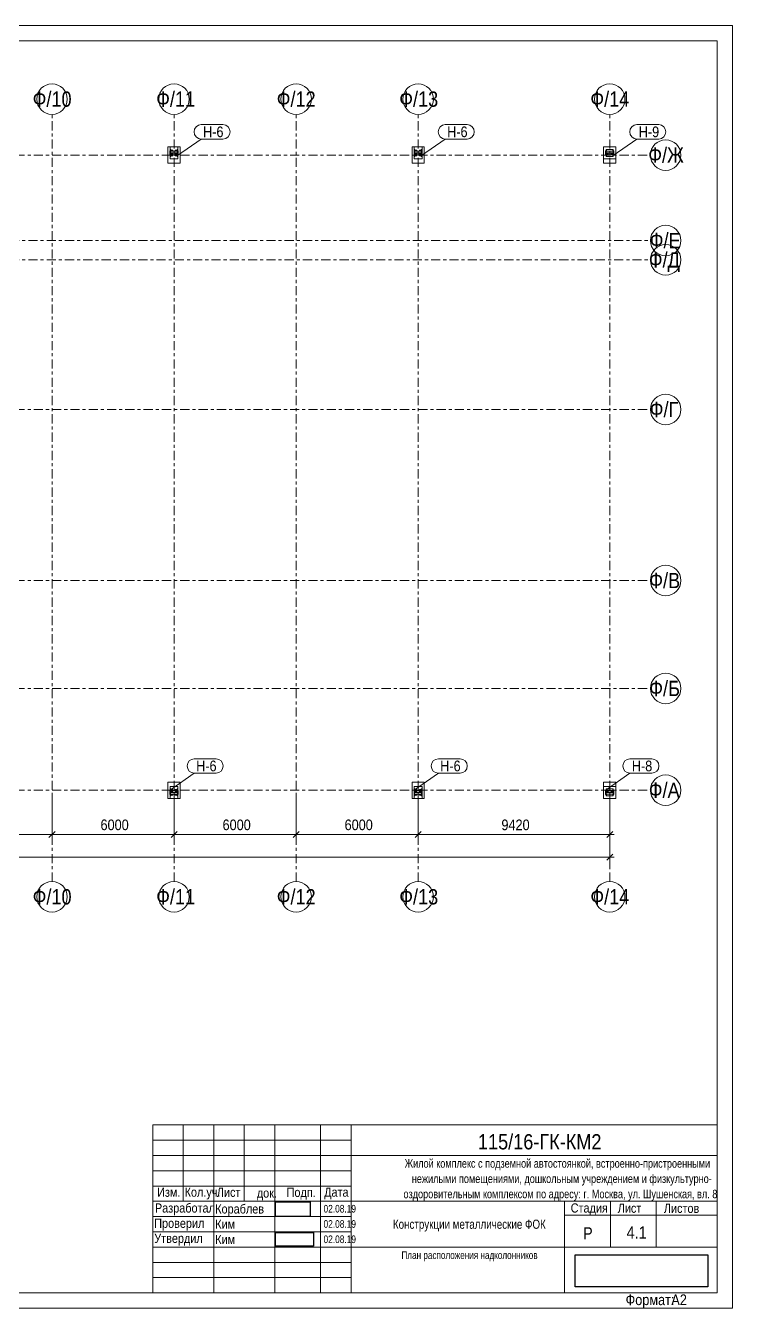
# Model space of a CAD drawing. Header units: millimetres. Extents: x -63 to 531, y -170 to 250.
# Drawn here: x 299.4 to 531, y -169.7 to 250.4 of the extents above; entities that cross this region are included whole.
import ezdxf

# ---------------------------------------------------------------- set-up
doc = ezdxf.new("R2010")
doc.units = ezdxf.units.MM
doc.linetypes.add('XKITLINE00', pattern=[0])
doc.linetypes.add('XKITLINE03', pattern=[6, 3, -1, 1, -1])
for name, color, linetype, lineweight in [('DrawingSheet', 5, 'Continuous', 0), ('OtherObjectType', 1, 'Continuous', 0), ('Part', 2, 'Continuous', 0), ('PartMark', 3, 'Continuous', 0), ('ReferenceModel', 1, 'Continuous', 0), ('S-GRID', 1, 'Continuous', 0), ('Z-DIMENSIONS', 1, 'Continuous', 0)]:
    doc.layers.add(name, color=color, linetype=linetype, lineweight=lineweight)
doc.styles.add('GOST type A', font='ARIAL.TTF')
picture_1 = doc.add_image_def('image1.bmp', size_in_pixel=(866, 364))
picture_2 = doc.add_image_def('image2.bmp', size_in_pixel=(613, 222))
picture_3 = doc.add_image_def('image3.jpg', size_in_pixel=(784, 174))

msp = doc.modelspace()

# ---------------------------------------------------------------- linework, layer by layer
at = {"layer": 'DrawingSheet', "linetype": 'XKITLINE00', "lineweight": 0}
for p, q in [((531, 250.38), (-63, 250.38)), ((531, -169.62), (531, 250.38)), ((526, 245.38), (-43, 245.38)), ((526, -164.62), (526, 245.38)), ((-43, -164.62), (526, -164.62)), ((-63, -169.62), (531, -169.62))]:
    msp.add_line(p, q, dxfattribs=at)
at = {"layer": 'OtherObjectType', "linetype": 'XKITLINE00', "lineweight": 0}
for p, q in [((526, -109.62), (341, -109.62)), ((341, -164.62), (341, -109.62)), ((341, -109.62), (526, -109.62)), ((351, -109.62), (351, -134.62)), ((361, -109.62), (361, -164.62)), ((371, -109.62), (371, -134.62)), ((381, -109.62), (381, -164.62)), ((396, -109.62), (396, -164.62)), ((406, -109.62), (406, -164.62)), ((526, -109.62), (526, -164.62)), ((341, -114.62), (406, -114.62)), ((341, -119.62), (406, -119.62)), ((406, -119.62), (526, -119.62)), ((341, -124.62), (406, -124.62)), ((341, -129.62), (406, -129.62)), ((341, -134.62), (526, -134.62)), ((476, -134.62), (476, -164.62)), ((491, -134.62), (491, -149.62)), ((506, -134.62), (506, -149.62)), ((341, -139.62), (406, -139.62)), ((476, -139.12), (526, -139.12)), ((341, -144.62), (406, -144.62)), ((341, -149.62), (406, -149.62)), ((406, -149.62), (526, -149.62)), ((341, -154.62), (406, -154.62)), ((341, -159.62), (406, -159.62)), ((526, -164.62), (341, -164.62))]:
    msp.add_line(p, q, dxfattribs=at)
at = {"layer": 'Part', "linetype": 'XKITLINE00', "lineweight": 0}
for p, q in [((346.73, 209.37), (346.73, 210.67)), ((346.73, 210.67), (349.27, 210.67)), ((349.27, 209.37), (349.27, 210.67)), ((426.73, 209.37), (426.73, 210.67)), ((426.73, 210.67), (429.27, 210.67)), ((429.27, 209.37), (429.27, 210.67)), ((488.8, 206.75), (488.8, 210.67)), ((488.8, 210.67), (492.8, 210.67)), ((492.8, 210.67), (492.8, 206.75)), ((346.66, 209.37), (346.86, 209.37)), ((346.66, 208.04), (346.66, 209.37)), ((346.86, 208.04), (346.66, 208.04)), ((346.73, 206.75), (346.73, 208.04)), ((349.27, 206.75), (346.73, 206.75)), ((346.96, 209.87), (346.86, 209.87)), ((346.86, 209.31), (346.86, 209.87)), ((349.14, 209.31), (346.86, 209.31)), ((346.86, 209.31), (346.86, 208.11)), ((346.86, 207.55), (346.86, 208.11)), ((346.86, 208.11), (349.14, 208.11)), ((346.86, 207.55), (346.96, 207.55)), ((346.93, 208.65), (346.93, 208.76)), ((346.93, 208.76), (349.07, 208.76)), ((346.93, 208.65), (349.07, 208.65)), ((346.96, 209.31), (346.96, 209.87)), ((346.96, 207.55), (346.96, 208.11)), ((347.07, 209.64), (347.6, 209.64)), ((347.07, 209.31), (347.07, 209.64)), ((347.07, 207.77), (347.07, 208.11)), ((347.6, 207.77), (347.07, 207.77)), ((347.17, 208.47), (347.5, 208.47)), ((347.17, 208.14), (347.17, 208.47)), ((347.5, 208.14), (347.17, 208.14)), ((347.5, 208.47), (347.5, 208.14)), ((347.6, 209.64), (347.6, 209.31)), ((347.6, 208.11), (347.6, 207.77)), ((348.4, 209.64), (348.93, 209.64)), ((348.4, 209.31), (348.4, 209.64)), ((348.4, 207.77), (348.4, 208.11)), ((348.93, 207.77), (348.4, 207.77)), ((348.5, 208.47), (348.83, 208.47)), ((348.5, 208.14), (348.5, 208.47)), ((348.83, 208.14), (348.5, 208.14)), ((348.83, 208.47), (348.83, 208.14)), ((348.93, 209.64), (348.93, 209.31)), ((348.93, 208.11), (348.93, 207.77)), ((349.14, 209.87), (349.04, 209.87)), ((349.04, 209.87), (349.04, 209.31)), ((349.04, 208.11), (349.04, 207.55)), ((349.04, 207.55), (349.14, 207.55)), ((349.07, 208.65), (349.07, 208.76)), ((349.14, 209.31), (349.14, 209.87)), ((349.34, 209.37), (349.14, 209.37)), ((349.14, 208.11), (349.14, 209.31)), ((349.14, 207.55), (349.14, 208.11)), ((349.14, 208.04), (349.34, 208.04)), ((349.27, 206.75), (349.27, 208.04)), ((349.34, 208.04), (349.34, 209.37)), ((426.66, 209.37), (426.86, 209.37)), ((426.66, 208.04), (426.66, 209.37)), ((426.86, 208.04), (426.66, 208.04)), ((426.73, 206.75), (426.73, 208.04)), ((429.27, 206.75), (426.73, 206.75)), ((426.96, 209.87), (426.86, 209.87)), ((426.86, 209.31), (426.86, 209.87)), ((429.14, 209.31), (426.86, 209.31)), ((426.86, 209.31), (426.86, 208.11)), ((426.86, 207.55), (426.86, 208.11)), ((426.86, 208.11), (429.14, 208.11)), ((426.86, 207.55), (426.96, 207.55)), ((426.93, 208.65), (426.93, 208.76)), ((426.93, 208.76), (429.07, 208.76)), ((426.93, 208.65), (429.07, 208.65)), ((426.96, 209.31), (426.96, 209.87)), ((426.96, 207.55), (426.96, 208.11)), ((427.07, 209.64), (427.6, 209.64)), ((427.07, 209.31), (427.07, 209.64)), ((427.07, 207.77), (427.07, 208.11)), ((427.6, 207.77), (427.07, 207.77)), ((427.17, 208.47), (427.5, 208.47)), ((427.17, 208.14), (427.17, 208.47)), ((427.5, 208.14), (427.17, 208.14)), ((427.5, 208.47), (427.5, 208.14)), ((427.6, 209.64), (427.6, 209.31)), ((427.6, 208.11), (427.6, 207.77)), ((428.4, 209.64), (428.93, 209.64)), ((428.4, 209.31), (428.4, 209.64)), ((428.4, 207.77), (428.4, 208.11)), ((428.93, 207.77), (428.4, 207.77)), ((428.5, 208.47), (428.83, 208.47)), ((428.5, 208.14), (428.5, 208.47)), ((428.83, 208.14), (428.5, 208.14)), ((428.83, 208.47), (428.83, 208.14)), ((428.93, 209.64), (428.93, 209.31)), ((428.93, 208.11), (428.93, 207.77)), ((429.14, 209.87), (429.04, 209.87)), ((429.04, 209.87), (429.04, 209.31)), ((429.04, 208.11), (429.04, 207.55)), ((429.04, 207.55), (429.14, 207.55)), ((429.07, 208.65), (429.07, 208.76)), ((429.14, 209.31), (429.14, 209.87)), ((429.34, 209.37), (429.14, 209.37)), ((429.14, 208.11), (429.14, 209.31)), ((429.14, 207.55), (429.14, 208.11)), ((429.14, 208.04), (429.34, 208.04)), ((429.27, 206.75), (429.27, 208.04)), ((429.34, 208.04), (429.34, 209.37)), ((492.8, 206.75), (488.8, 206.75)), ((489.46, 209.37), (489.66, 209.37)), ((489.46, 208.04), (489.46, 209.37)), ((489.66, 208.04), (489.46, 208.04)), ((489.76, 209.87), (489.66, 209.87)), ((489.66, 209.31), (489.66, 209.87)), ((491.94, 209.31), (489.66, 209.31)), ((489.66, 209.31), (489.66, 208.11)), ((489.66, 207.55), (489.66, 208.11)), ((489.66, 208.11), (491.94, 208.11)), ((489.66, 207.55), (489.76, 207.55)), ((489.73, 208.65), (489.73, 208.76)), ((489.73, 208.76), (491.87, 208.76)), ((489.73, 208.65), (491.87, 208.65)), ((489.76, 209.31), (489.76, 209.87)), ((489.76, 207.55), (489.76, 208.11)), ((489.77, 209.31), (489.77, 209.87)), ((489.77, 209.87), (491.83, 209.87)), ((489.77, 208.11), (489.77, 207.55)), ((489.77, 207.55), (491.83, 207.55)), ((489.97, 208.47), (490.3, 208.47)), ((489.97, 208.14), (489.97, 208.47)), ((490.3, 208.14), (489.97, 208.14)), ((490.3, 208.47), (490.3, 208.14)), ((491.3, 208.47), (491.63, 208.47)), ((491.3, 208.14), (491.3, 208.47)), ((491.63, 208.14), (491.3, 208.14)), ((491.63, 208.47), (491.63, 208.14)), ((491.83, 209.87), (491.83, 209.31)), ((491.83, 207.55), (491.83, 208.11)), ((491.94, 209.87), (491.84, 209.87)), ((491.84, 209.87), (491.84, 209.31)), ((491.84, 208.11), (491.84, 207.55)), ((491.84, 207.55), (491.94, 207.55)), ((491.87, 208.65), (491.87, 208.76)), ((491.94, 209.31), (491.94, 209.87)), ((492.14, 209.37), (491.94, 209.37)), ((491.94, 208.11), (491.94, 209.31)), ((491.94, 207.55), (491.94, 208.11)), ((491.94, 208.04), (492.14, 208.04)), ((492.14, 208.04), (492.14, 209.37)), ((346.73, -0.04), (346.73, 1.25)), ((346.73, 1.25), (349.27, 1.25)), ((346.96, 0.45), (346.86, 0.45)), ((346.86, -0.11), (346.86, 0.45)), ((346.96, -0.11), (346.96, 0.45)), ((347.07, -0.11), (347.07, 0.23)), ((347.07, 0.23), (347.6, 0.23)), ((347.6, 0.23), (347.6, -0.11)), ((348.4, -0.11), (348.4, 0.23)), ((348.4, 0.23), (348.93, 0.23)), ((348.93, 0.23), (348.93, -0.11)), ((349.14, 0.45), (349.04, 0.45)), ((349.04, 0.45), (349.04, -0.11)), ((349.14, -0.11), (349.14, 0.45)), ((349.27, -0.04), (349.27, 1.25)), ((426.73, -0.04), (426.73, 1.25)), ((426.73, 1.25), (429.27, 1.25)), ((426.96, 0.45), (426.86, 0.45)), ((426.86, -0.11), (426.86, 0.45)), ((426.96, -0.11), (426.96, 0.45)), ((427.07, -0.11), (427.07, 0.23)), ((427.07, 0.23), (427.6, 0.23)), ((427.6, 0.23), (427.6, -0.11)), ((428.4, -0.11), (428.4, 0.23)), ((428.4, 0.23), (428.93, 0.23)), ((428.93, 0.23), (428.93, -0.11)), ((429.14, 0.45), (429.04, 0.45)), ((429.04, 0.45), (429.04, -0.11)), ((429.14, -0.11), (429.14, 0.45)), ((429.27, -0.04), (429.27, 1.25)), ((488.8, -2.67), (488.8, 1.25)), ((488.8, 1.25), (492.8, 1.25)), ((489.76, 0.45), (489.66, 0.45)), ((489.66, -0.11), (489.66, 0.45)), ((489.76, -0.11), (489.76, 0.45)), ((491.83, 0.45), (489.77, 0.45)), ((489.77, 0.45), (489.77, -0.11)), ((491.83, -0.11), (491.83, 0.45)), ((491.94, 0.45), (491.84, 0.45)), ((491.84, 0.45), (491.84, -0.11)), ((491.94, -0.11), (491.94, 0.45)), ((492.8, 1.25), (492.8, -2.67)), ((346.66, -0.04), (346.66, -1.37)), ((346.66, -0.04), (346.86, -0.04)), ((346.66, -1.37), (346.86, -1.37)), ((346.73, -2.67), (346.73, -1.37)), ((346.73, -2.67), (349.27, -2.67)), ((349.14, -0.11), (346.86, -0.11)), ((346.86, -0.11), (346.86, -1.31)), ((346.86, -1.87), (346.86, -1.31)), ((346.86, -1.31), (349.14, -1.31)), ((346.86, -1.87), (346.96, -1.87)), ((349.07, -0.65), (346.93, -0.65)), ((346.93, -0.65), (346.93, -0.76)), ((349.07, -0.76), (346.93, -0.76)), ((346.96, -1.87), (346.96, -1.31)), ((347.07, -1.64), (347.07, -1.31)), ((347.6, -1.64), (347.07, -1.64)), ((347.17, -0.47), (347.17, -0.14)), ((347.17, -0.14), (347.5, -0.14)), ((347.5, -0.47), (347.17, -0.47)), ((347.5, -0.14), (347.5, -0.47)), ((347.6, -1.64), (347.6, -1.31)), ((348.4, -1.64), (348.4, -1.31)), ((348.93, -1.64), (348.4, -1.64)), ((348.5, -0.47), (348.5, -0.14)), ((348.5, -0.14), (348.83, -0.14)), ((348.83, -0.47), (348.5, -0.47)), ((348.83, -0.14), (348.83, -0.47)), ((348.93, -1.64), (348.93, -1.31)), ((349.04, -1.31), (349.04, -1.87)), ((349.04, -1.87), (349.14, -1.87)), ((349.07, -0.65), (349.07, -0.76)), ((349.14, -0.04), (349.34, -0.04)), ((349.14, -1.31), (349.14, -0.11)), ((349.14, -1.87), (349.14, -1.31)), ((349.14, -1.37), (349.34, -1.37)), ((349.27, -2.67), (349.27, -1.37)), ((349.34, -0.04), (349.34, -1.37)), ((426.66, -0.04), (426.66, -1.37)), ((426.66, -0.04), (426.86, -0.04)), ((426.66, -1.37), (426.86, -1.37)), ((426.73, -2.67), (426.73, -1.37)), ((426.73, -2.67), (429.27, -2.67)), ((429.14, -0.11), (426.86, -0.11)), ((426.86, -0.11), (426.86, -1.31)), ((426.86, -1.87), (426.86, -1.31)), ((426.86, -1.31), (429.14, -1.31)), ((426.86, -1.87), (426.96, -1.87)), ((429.07, -0.65), (426.93, -0.65)), ((426.93, -0.65), (426.93, -0.76)), ((429.07, -0.76), (426.93, -0.76)), ((426.96, -1.87), (426.96, -1.31)), ((427.07, -1.64), (427.07, -1.31)), ((427.6, -1.64), (427.07, -1.64)), ((427.17, -0.47), (427.17, -0.14)), ((427.17, -0.14), (427.5, -0.14)), ((427.5, -0.47), (427.17, -0.47)), ((427.5, -0.14), (427.5, -0.47)), ((427.6, -1.64), (427.6, -1.31)), ((428.4, -1.64), (428.4, -1.31)), ((428.93, -1.64), (428.4, -1.64)), ((428.5, -0.47), (428.5, -0.14)), ((428.5, -0.14), (428.83, -0.14)), ((428.83, -0.47), (428.5, -0.47)), ((428.83, -0.14), (428.83, -0.47)), ((428.93, -1.64), (428.93, -1.31)), ((429.04, -1.31), (429.04, -1.87)), ((429.04, -1.87), (429.14, -1.87)), ((429.07, -0.65), (429.07, -0.76)), ((429.14, -0.04), (429.34, -0.04)), ((429.14, -1.31), (429.14, -0.11)), ((429.14, -1.87), (429.14, -1.31)), ((429.14, -1.37), (429.34, -1.37)), ((429.27, -2.67), (429.27, -1.37)), ((429.34, -0.04), (429.34, -1.37)), ((492.8, -2.67), (488.8, -2.67)), ((489.46, -0.04), (489.46, -1.37)), ((489.46, -0.04), (489.66, -0.04)), ((489.46, -1.37), (489.66, -1.37)), ((491.94, -0.11), (489.66, -0.11)), ((489.66, -0.11), (489.66, -1.31)), ((489.66, -1.87), (489.66, -1.31)), ((489.66, -1.31), (491.94, -1.31)), ((489.66, -1.87), (489.76, -1.87)), ((491.87, -0.65), (489.73, -0.65)), ((489.73, -0.65), (489.73, -0.76)), ((491.87, -0.76), (489.73, -0.76)), ((489.76, -1.87), (489.76, -1.31)), ((489.77, -1.87), (489.77, -1.31)), ((491.83, -1.87), (489.77, -1.87)), ((489.97, -0.47), (489.97, -0.14)), ((489.97, -0.14), (490.3, -0.14)), ((490.3, -0.47), (489.97, -0.47)), ((490.3, -0.14), (490.3, -0.47)), ((491.3, -0.47), (491.3, -0.14)), ((491.3, -0.14), (491.63, -0.14)), ((491.63, -0.47), (491.3, -0.47)), ((491.63, -0.14), (491.63, -0.47)), ((491.83, -1.31), (491.83, -1.87)), ((491.84, -1.31), (491.84, -1.87)), ((491.84, -1.87), (491.94, -1.87)), ((491.87, -0.65), (491.87, -0.76)), ((491.94, -0.04), (492.14, -0.04)), ((491.94, -1.31), (491.94, -0.11)), ((491.94, -1.87), (491.94, -1.31)), ((491.94, -1.37), (492.14, -1.37)), ((492.14, -0.04), (492.14, -1.37))]:
    msp.add_line(p, q, dxfattribs=at)
at = {"layer": 'PartMark', "linetype": 'XKITLINE00', "lineweight": 0}
for p, q in [((356.91, 217.96), (364.04, 217.96)), ((436.91, 217.96), (444.04, 217.96)), ((499.71, 217.96), (506.84, 217.96)), ((349.14, 207.83), (356.91, 213.26)), ((356.91, 213.26), (364.04, 213.26)), ((429.14, 207.83), (436.91, 213.26)), ((436.91, 213.26), (444.04, 213.26)), ((491.94, 207.83), (499.71, 213.26)), ((499.71, 213.26), (506.84, 213.26)), ((354.64, 10.3), (361.77, 10.3)), ((434.64, 10.3), (441.77, 10.3)), ((497.44, 10.3), (504.57, 10.3)), ((346.86, 0.17), (354.64, 5.6)), ((354.64, 5.6), (361.77, 5.6)), ((426.86, 0.17), (434.64, 5.6)), ((434.64, 5.6), (441.77, 5.6)), ((489.66, 0.17), (497.44, 5.6)), ((497.44, 5.6), (504.57, 5.6))]:
    msp.add_line(p, q, dxfattribs=at)
for centre, start, end in [((356.91, 215.61), 90, 270), ((364.04, 215.61), 270, 90), ((436.91, 215.61), 90, 270), ((444.04, 215.61), 270, 90), ((499.71, 215.61), 90, 270), ((506.84, 215.61), 270, 90), ((354.64, 7.95), 90, 270), ((361.77, 7.95), 270, 90), ((434.64, 7.95), 90, 270), ((441.77, 7.95), 270, 90), ((497.44, 7.95), 90, 270), ((504.57, 7.95), 270, 90)]:
    msp.add_arc(centre, 2.35, start, end, dxfattribs=at)
at = {"layer": 'ReferenceModel', "linetype": 'XKITLINE00', "lineweight": 0}
for p, q in [((350, 210.67), (346, 210.67)), ((346, 210.67), (346, 210.67)), ((346, 210.67), (346, 205.33)), ((346.3, 210.67), (346, 210.67)), ((346, 210.67), (346, 210.27)), ((346, 210.67), (346.3, 210.67)), ((346, 210.27), (346, 210.67)), ((346, 210.27), (346, 205.33)), ((350, 210.67), (346.3, 210.67)), ((350, 205.33), (350, 210.67)), ((350, 210.67), (350, 210.67)), ((350, 205.73), (350, 210.67)), ((430, 210.67), (426, 210.67)), ((426, 210.67), (426, 210.67)), ((426, 210.67), (426, 205.33)), ((426.3, 210.67), (426, 210.67)), ((426, 210.67), (426, 210.27)), ((426, 210.67), (426.3, 210.67)), ((426, 210.27), (426, 210.67)), ((426, 210.27), (426, 205.33)), ((430, 210.67), (426.3, 210.67)), ((430, 205.33), (430, 210.67)), ((430, 210.67), (430, 210.67)), ((430, 205.73), (430, 210.67)), ((492.8, 210.67), (488.8, 210.67)), ((488.8, 210.67), (488.8, 210.67)), ((488.8, 210.67), (488.8, 205.33)), ((489.1, 210.67), (488.8, 210.67)), ((488.8, 210.67), (488.8, 210.27)), ((488.8, 210.67), (489.1, 210.67)), ((488.8, 210.27), (488.8, 210.67)), ((488.8, 210.27), (488.8, 205.33)), ((492.8, 210.67), (489.1, 210.67)), ((492.8, 205.33), (492.8, 210.67)), ((492.8, 210.67), (492.8, 210.67)), ((492.8, 205.73), (492.8, 210.67)), ((350, 205.33), (346, 205.33)), ((346, 205.33), (346, 205.33)), ((346, 205.33), (349.7, 205.33)), ((350, 205.33), (349.7, 205.33)), ((350, 205.33), (349.7, 205.33)), ((350, 205.33), (350, 205.73)), ((350, 205.73), (350, 205.33)), ((350, 205.33), (350, 205.33)), ((430, 205.33), (426, 205.33)), ((426, 205.33), (426, 205.33)), ((426, 205.33), (429.7, 205.33)), ((430, 205.33), (429.7, 205.33)), ((430, 205.33), (429.7, 205.33)), ((430, 205.33), (430, 205.73)), ((430, 205.73), (430, 205.33)), ((430, 205.33), (430, 205.33)), ((492.8, 205.33), (488.8, 205.33)), ((488.8, 205.33), (488.8, 205.33)), ((488.8, 205.33), (492.5, 205.33)), ((492.8, 205.33), (492.5, 205.33)), ((492.8, 205.33), (492.5, 205.33)), ((492.8, 205.33), (492.8, 205.73)), ((492.8, 205.73), (492.8, 205.33)), ((492.8, 205.33), (492.8, 205.33)), ((350, 2.67), (346, 2.67)), ((346, 2.67), (346, 2.67)), ((346, 2.67), (346, -2.67)), ((346.3, 2.67), (346, 2.67)), ((346, 2.67), (346, 2.27)), ((346, 2.67), (346.3, 2.67)), ((346, 2.27), (346, 2.67)), ((346, 2.27), (346, -2.67)), ((350, 2.67), (346.3, 2.67)), ((350, -2.67), (350, 2.67)), ((350, 2.67), (350, 2.67)), ((350, -2.27), (350, 2.67)), ((430, 2.67), (426, 2.67)), ((426, 2.67), (426, 2.67)), ((426, 2.67), (426, -2.67)), ((426.3, 2.67), (426, 2.67)), ((426, 2.67), (426, 2.27)), ((426, 2.67), (426.3, 2.67)), ((426, 2.27), (426, 2.67)), ((426, 2.27), (426, -2.67)), ((430, 2.67), (426.3, 2.67)), ((430, -2.67), (430, 2.67)), ((430, 2.67), (430, 2.67)), ((430, -2.27), (430, 2.67)), ((492.8, 2.67), (488.8, 2.67)), ((488.8, 2.67), (488.8, 2.67)), ((488.8, 2.67), (488.8, -2.67)), ((489.1, 2.67), (488.8, 2.67)), ((488.8, 2.67), (488.8, 2.27)), ((488.8, 2.67), (489.1, 2.67)), ((488.8, 2.27), (488.8, 2.67)), ((488.8, 2.27), (488.8, -2.67)), ((492.8, 2.67), (489.1, 2.67)), ((492.8, -2.67), (492.8, 2.67)), ((492.8, 2.67), (492.8, 2.67)), ((492.8, -2.27), (492.8, 2.67)), ((350, -2.67), (346, -2.67)), ((346, -2.67), (346, -2.67)), ((346, -2.67), (349.7, -2.67)), ((350, -2.67), (349.7, -2.67)), ((350, -2.67), (349.7, -2.67)), ((350, -2.67), (350, -2.27)), ((350, -2.27), (350, -2.67)), ((350, -2.67), (350, -2.67)), ((430, -2.67), (426, -2.67)), ((426, -2.67), (426, -2.67)), ((426, -2.67), (429.7, -2.67)), ((430, -2.67), (429.7, -2.67)), ((430, -2.67), (429.7, -2.67)), ((430, -2.67), (430, -2.27)), ((430, -2.27), (430, -2.67)), ((430, -2.67), (430, -2.67)), ((492.8, -2.67), (488.8, -2.67)), ((488.8, -2.67), (488.8, -2.67)), ((488.8, -2.67), (492.5, -2.67)), ((492.8, -2.67), (492.5, -2.67)), ((492.8, -2.67), (492.5, -2.67)), ((492.8, -2.67), (492.8, -2.27)), ((492.8, -2.27), (492.8, -2.67)), ((492.8, -2.67), (492.8, -2.67))]:
    msp.add_line(p, q, dxfattribs=at)
at = {"layer": 'S-GRID', "linetype": 'XKITLINE03', "lineweight": 0}
for p, q in [((308, -29.9), (308, 221.33)), ((348, -29.9), (348, 221.33)), ((388, -29.9), (388, 221.33)), ((428, -29.9), (428, 221.33)), ((490.8, -29.9), (490.8, 221.33)), ((-27.97, 208), (504.13, 208)), ((-5.75, 180), (504.13, 180)), ((-5.75, 173.67), (504.13, 173.67)), ((-27.97, 124.67), (504.13, 124.67)), ((-27.97, 68.67), (504.13, 68.67)), ((-27.97, 33.33), (504.13, 33.33)), ((-27.97, 0), (504.13, 0))]:
    msp.add_line(p, q, dxfattribs=at)
at = {"layer": 'S-GRID', "linetype": 'XKITLINE00', "lineweight": 0}
for centre in [(308, 226.33), (348, 226.33), (388, 226.33), (428, 226.33), (490.8, 226.33), (509.13, 208), (509.13, 180), (509.13, 173.67), (509.13, 124.67), (509.13, 68.67), (509.13, 33.33), (509.13, 0), (308, -34.9), (348, -34.9), (388, -34.9), (428, -34.9), (490.8, -34.9)]:
    msp.add_circle(centre, 5, dxfattribs=at)
at = {"layer": 'Z-DIMENSIONS', "linetype": 'XKITLINE00', "lineweight": 0}
for p, q in [((308, -1), (308, -17.34)), ((308, -1), (308, -17.34)), ((348, -1), (348, -17.34)), ((348, -1), (348, -17.34)), ((388, -1), (388, -17.34)), ((388, -1), (388, -17.34)), ((428, -1), (428, -17.34)), ((428, -1), (428, -17.34)), ((490.8, -1), (490.8, -24.72)), ((490.8, -1), (490.8, -17.34)), ((268, -14.54), (308, -14.54)), ((308, -14.54), (306.5, -14.54)), ((308.99, -13.55), (307.01, -15.53)), ((308.99, -13.55), (307.01, -15.53)), ((308, -14.54), (309.5, -14.54)), ((308, -14.54), (348, -14.54)), ((348, -14.54), (346.5, -14.54)), ((348.99, -13.55), (347.01, -15.53)), ((348.99, -13.55), (347.01, -15.53)), ((348, -14.54), (349.5, -14.54)), ((348, -14.54), (388, -14.54)), ((388, -14.54), (386.5, -14.54)), ((388.99, -13.55), (387.01, -15.53)), ((388.99, -13.55), (387.01, -15.53)), ((388, -14.54), (389.5, -14.54)), ((388, -14.54), (428, -14.54)), ((428, -14.54), (426.5, -14.54)), ((428.99, -13.55), (427.01, -15.53)), ((428.99, -13.55), (427.01, -15.53)), ((428, -14.54), (429.5, -14.54)), ((428, -14.54), (490.8, -14.54)), ((491.79, -13.55), (489.81, -15.53)), ((490.8, -14.54), (492.3, -14.54)), ((491.79, -20.93), (489.81, -22.91)), ((0, -21.92), (490.8, -21.92)), ((490.8, -21.92), (492.3, -21.92))]:
    msp.add_line(p, q, dxfattribs=at)
at = {"layer": 'Z-DIMENSIONS'}
for p in [(308, -14.54), (308, -14.54), (348, -14.54), (348, -14.54), (388, -14.54), (388, -14.54), (428, -14.54), (428, -14.54), (490.8, -14.54), (490.8, -21.92)]:
    msp.add_point(p, dxfattribs=at)

# ---------------------------------------------------------------- texts
at = {"layer": 'OtherObjectType', "style": 'GOST type A'}
for s, height, width, p in [('115/16-ГК-КМ2', 5, 0.85, (447.6, -117.62)), ('Жилой комплекс с подземной автостоянкой, встроенно-пристроенными', 2.8, 0.765, (423.59, -123.62)), ('нежилыми помещениями, дошкольным учреждением и физкультурно-', 2.8, 0.765, (425.93, -128.62)), ('Изм.', 3, 0.85, (342.46, -133.14)), ('Кол.уч.', 3, 0.85, (351.47, -133.12)), ('Лист', 3, 0.85, (362.01, -133.17)), ('Подп.', 3, 0.85, (384.89, -133.19)), ('Дата', 3, 0.85, (397.2, -133.11)), ('док.', 3, 0.85, (375.12, -133.42)), ('оздоровительным комплексом по адресу: г. Москва, ул. Шушенская, вл. 8', 2.8, 0.765, (423.19, -133.62)), ('Разработал', 3, 0.85, (341.74, -138.31)), ('Кораблев', 3, 0.85, (361.5, -138.62)), ('02.08.19', 2.5, 0.782, (397, -138.3)), ('Стадия', 3, 0.85, (478, -138.3)), ('Лист', 3, 0.85, (493.42, -138.38)), ('Листов', 3, 0.85, (508.54, -138.43)), ('Проверил', 3, 0.85, (341.5, -143.31)), ('Ким', 3, 0.85, (361.5, -143.62)), ('02.08.19', 2.5, 0.782, (397, -143.3)), ('Конструкции металлические ФОК', 3, 0.765, (419.75, -143.62)), ('Утвердил', 3, 0.85, (341.51, -148.24)), ('Ким', 3, 0.85, (361.5, -148.62)), ('02.08.19', 2.5, 0.782, (397, -148.3)), ('Р', 4, 0.85, (482.05, -147.12)), ('4.1', 4, 0.85, (496.32, -146.83)), ('План расположения надколонников', 2.5, 0.765, (422.53, -153.51)), ('Формат:', 3.5, 0.85, (496, -168.62)), ('A2', 3.5, 0.85, (511, -168.62))]:
    msp.add_text(s, height=height, dxfattribs=dict(at, width=width)).set_placement(p)
at = {"layer": 'PartMark', "style": 'GOST type A', "width": 0.85}
for s, p in [('Н-6', (357.51, 213.86)), ('Н-6', (437.51, 213.86)), ('Н-9', (500.31, 213.86)), ('Н-6', (355.24, 6.2)), ('Н-6', (435.24, 6.2)), ('Н-8', (498.04, 6.2))]:
    msp.add_text(s, height=3.5, dxfattribs=at).set_placement(p)
at = {"layer": 'S-GRID', "style": 'GOST type A', "width": 0.85}
for s, p in [('Ф/10', (301.65, 223.83)), ('Ф/11', (342.14, 223.83)), ('Ф/12', (381.65, 223.83)), ('Ф/13', (421.81, 223.83)), ('Ф/14', (484.45, 223.83)), ('Ф/Ж', (503.43, 205.5)), ('Ф/Е', (503.92, 177.5)), ('Ф/Д', (503.6, 171.17)), ('Ф/Г', (503.92, 122.17)), ('Ф/В', (503.76, 66.17)), ('Ф/Б', (503.76, 30.83)), ('Ф/А', (503.6, -2.5)), ('Ф/10', (301.65, -37.4)), ('Ф/11', (342.14, -37.4)), ('Ф/12', (381.65, -37.4)), ('Ф/13', (421.81, -37.4)), ('Ф/14', (484.45, -37.4))]:
    msp.add_text(s, height=5, dxfattribs=at).set_placement(p)
at = {"layer": 'Z-DIMENSIONS', "style": 'GOST type A', "width": 0.85}
for s, p in [('6000', (323.9, -13.09)), ('6000', (363.9, -13.09)), ('6000', (403.9, -13.09)), ('9420', (455.3, -13.09))]:
    msp.add_text(s, height=3.5, dxfattribs=at).set_placement(p)

# ---------------------------------------------------------------- pictures from other files: only their frames are drawn
image = msp.add_image(picture_1, insert=(381.24, -139.55), size_in_units=(11.35, 4.77))
image = msp.add_image(picture_2, insert=(381.26, -149.29), size_in_units=(12.43, 4.5))
image = msp.add_image(picture_3, insert=(479.5, -162.62), size_in_units=(43.5, 10.5))

doc.saveas('drawing.dxf')
